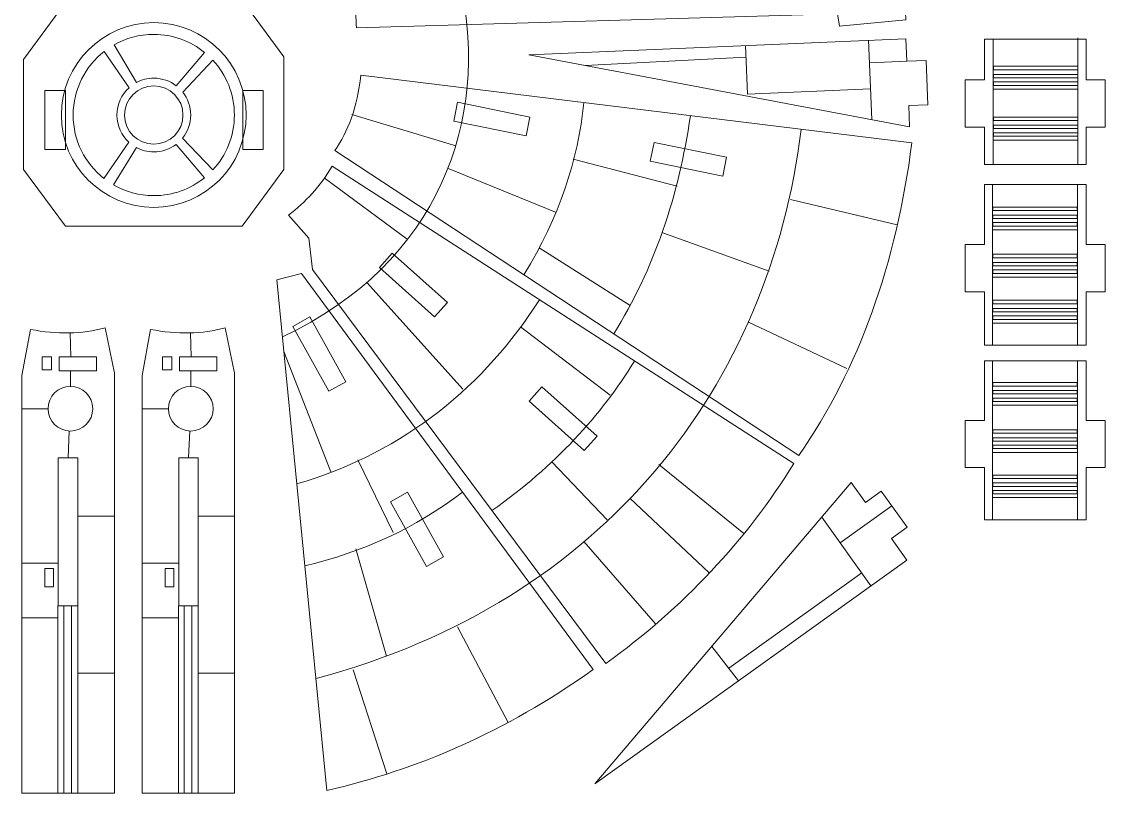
# Model space of a CAD drawing. Header units: millimetres. Extents: x -90 to 387, y 0 to 275.
# Drawn here: x 199.3 to 385.5, y 1.5 to 134 of the extents above; entities that cross this region are included whole.
import ezdxf

# ---------------------------------------------------------------- set-up
doc = ezdxf.new("R2010")
doc.units = ezdxf.units.MM
doc.layers.add('Layer 1', color=7, linetype='Continuous')

msp = doc.modelspace()

# ---------------------------------------------------------------- linework, layer by layer
at = {"layer": 'Layer 1', "color": 240, "lineweight": 20}
for points in [[(203.29, 112.06), (206.81, 112.06), (206.81, 122.17), (203.29, 122.17), (203.29, 112.06)], [(237.27, 112.06), (240.79, 112.06), (240.79, 122.17), (237.27, 122.17), (237.27, 112.06)], [(205.58, 33.66), (208.92, 33.66), (208.92, 59.1), (205.58, 59.1), (205.58, 33.66)], [(226.27, 33.66), (229.61, 33.66), (229.61, 59.1), (226.27, 59.1), (226.27, 33.66)]]:
    msp.add_lwpolyline(points, close=True, dxfattribs=at)
at = {"layer": 'Layer 1', "color": 114, "lineweight": 20}
for points in [[(202.81, 74.23), (204.4, 74.23), (204.4, 76.43), (202.81, 76.43), (202.81, 74.23)], [(205.73, 74.05), (212.16, 74.05), (212.16, 76.43), (205.73, 76.43), (205.73, 74.05)], [(223.49, 74.23), (225.08, 74.23), (225.08, 76.43), (223.49, 76.43), (223.49, 74.23)], [(226.41, 74.05), (232.84, 74.05), (232.84, 76.43), (226.41, 76.43), (226.41, 74.05)], [(203.25, 36.92), (204.75, 36.92), (204.75, 40.1), (203.25, 40.1), (203.25, 36.92)], [(223.93, 36.92), (225.43, 36.92), (225.43, 40.1), (223.93, 40.1), (223.93, 36.92)]]:
    msp.add_lwpolyline(points, close=True, dxfattribs=at)
for centre in [(207.66, 67.53), (228.34, 67.53)]:
    msp.add_ellipse(centre, major_axis=(0, 3.84), ratio=1, dxfattribs=at)
for points in [[(244.08, 79.88), (298.33, 105.21), (277.77, 180), (225.8, 183.66)], [(344.78, 130.82), (344.78, 130.82), (345.32, 117.2), (345.32, 117.2)], [(366.19, 131.04), (366.19, 131.04), (366.19, 109.5), (366.19, 109.5)], [(380.71, 131.24), (380.71, 131.24), (380.71, 109.5), (380.71, 109.5)], [(323.64, 129.92), (323.64, 129.92), (323.99, 121.58), (323.99, 121.58)], [(323.72, 127.92), (323.72, 127.92), (296.18, 126.49), (296.18, 126.49)], [(351.36, 127.21), (351.36, 127.21), (344.94, 126.96), (344.94, 126.96)], [(323.99, 121.58), (323.99, 121.58), (345.12, 122.47), (345.12, 122.47)], [(380.71, 122.41), (380.71, 122.41), (366.24, 122.41), (366.24, 122.41)], [(285.57, 90.53), (291.7, 100.49), (294.89, 110.34), (295.85, 120.1)], [(256.01, 118.09), (256.01, 118.09), (273.85, 112.69), (273.85, 112.69)], [(301.01, 80.39), (307.91, 91.53), (312.2, 104.07), (314.17, 117.85)], [(249.86, 21.19), (299.54, 34.38), (327.78, 71.75), (333.21, 115.52)], [(380.71, 113.68), (380.71, 113.68), (366.24, 113.68), (366.24, 113.68)], [(294.02, 110.4), (294.02, 110.4), (311.9, 105.77), (311.9, 105.77)], [(272.47, 108.83), (272.47, 108.83), (291.02, 101.31), (291.02, 101.31)], [(251.25, 107.17), (251.25, 107.17), (265.54, 96.66), (265.54, 96.66)], [(366.06, 106.07), (366.06, 78.43), (366.06, 78.43), (366.06, 78.43)], [(380.67, 106.07), (380.67, 78.43), (380.67, 78.43), (380.67, 78.43)], [(331.37, 103.45), (331.37, 103.45), (349.7, 99.1), (349.7, 99.1)], [(309.44, 97.73), (309.44, 97.73), (327.73, 91.14), (327.73, 91.14)], [(380.61, 98.23), (380.61, 98.23), (366.14, 98.23), (366.14, 98.23)], [(288.21, 95.19), (288.21, 95.19), (303.82, 85.24), (303.82, 85.24)], [(380.61, 90.1), (380.61, 90.1), (366.14, 90.1), (366.14, 90.1)], [(258.65, 89.18), (258.65, 89.18), (275.07, 70.87), (275.07, 70.87)], [(246.57, 54.6), (265.62, 60.3), (278.73, 71.58), (288.26, 86.22)], [(324.14, 82.37), (324.14, 82.37), (341.08, 74.41), (341.08, 74.41)], [(380.61, 82.21), (380.61, 82.21), (366.14, 82.21), (366.14, 82.21)], [(207.6, 80.55), (207.6, 80.55), (207.75, 76.43), (207.75, 76.43)], [(228.29, 80.55), (228.29, 80.55), (228.43, 76.43), (228.43, 76.43)], [(285, 81.61), (285, 81.61), (300.41, 69.84), (300.41, 69.84)], [(244.33, 77.36), (244.33, 77.36), (252.39, 56.69), (252.39, 56.69)], [(280.08, 50.03), (290.98, 57.74), (298.82, 66.4), (304.57, 75.72)], [(366.06, 75.74), (366.06, 48.53), (366.06, 48.53), (366.06, 48.53)], [(380.67, 75.74), (380.67, 48.53), (380.67, 48.53), (380.67, 48.53)], [(207.66, 74.05), (207.66, 74.05), (207.66, 71.36), (207.66, 71.36)], [(228.34, 74.05), (228.34, 74.05), (228.34, 71.36), (228.34, 71.36)], [(199.28, 67.53), (199.28, 67.53), (203.82, 67.53), (203.82, 67.53)], [(219.97, 67.53), (219.97, 67.53), (224.51, 67.53), (224.51, 67.53)], [(380.61, 68.13), (380.61, 68.13), (366.14, 68.13), (366.14, 68.13)], [(207.47, 63.74), (207.47, 63.74), (207.25, 59.1), (207.25, 59.1)], [(228.16, 63.74), (228.16, 63.74), (227.94, 59.1), (227.94, 59.1)], [(380.61, 60.02), (380.61, 60.02), (366.14, 60.02), (366.14, 60.02)], [(257.04, 58.76), (257.04, 58.76), (263.1, 46.27), (263.1, 46.27)], [(290.38, 58.4), (290.38, 58.4), (299.9, 48.44), (299.9, 48.44)], [(308.75, 57.94), (308.75, 57.94), (323.38, 46.07), (323.38, 46.07)], [(247.96, 40.53), (257.82, 42.9), (266.9, 46.99), (275.02, 53.21)], [(380.61, 52.25), (380.61, 52.25), (366.14, 52.25), (366.14, 52.25)], [(303.83, 52.11), (303.83, 52.11), (317.35, 39.38), (317.35, 39.38)], [(348.77, 50.83), (348.77, 50.83), (339.91, 44.47), (339.91, 44.47)], [(215.18, 49.09), (215.18, 49.09), (208.92, 49.09), (208.92, 49.09)], [(235.87, 49.09), (235.87, 49.09), (229.61, 49.09), (229.61, 49.09)], [(336.73, 48.9), (336.73, 48.9), (345.19, 37.1), (345.19, 37.1)], [(295.84, 44.74), (295.84, 44.74), (308.17, 30.55), (308.17, 30.55)], [(256.68, 43.46), (256.68, 43.46), (261.98, 25.03), (261.98, 25.03)], [(205.58, 40.98), (205.58, 40.98), (199.28, 40.98), (199.28, 40.98)], [(226.27, 40.98), (226.27, 40.98), (219.97, 40.98), (219.97, 40.98)], [(320.78, 22.94), (320.78, 22.94), (343.61, 39.31), (343.61, 39.31)], [(205.52, 33.66), (205.52, 33.66), (205.52, 1.46), (205.52, 1.46)], [(206.52, 33.66), (206.52, 33.66), (206.52, 1.46), (206.52, 1.46)], [(207.82, 33.66), (207.82, 33.66), (207.82, 1.46), (207.82, 1.46)], [(208.92, 33.66), (208.92, 33.66), (208.92, 1.46), (208.92, 1.46)], [(226.21, 33.66), (226.21, 33.66), (226.21, 1.46), (226.21, 1.46)], [(227.21, 33.66), (227.21, 33.66), (227.21, 1.46), (227.21, 1.46)], [(228.51, 33.66), (228.51, 33.66), (228.51, 1.46), (228.51, 1.46)], [(229.61, 33.66), (229.61, 33.66), (229.61, 1.46), (229.61, 1.46)], [(199.28, 31.63), (199.28, 31.63), (205.58, 31.63), (205.58, 31.63)], [(219.97, 31.63), (219.97, 31.63), (226.27, 31.63), (226.27, 31.63)], [(274.15, 30.04), (274.15, 30.04), (282.88, 13.64), (282.88, 13.64)], [(317.85, 26.71), (317.85, 26.71), (322.44, 20.79), (322.44, 20.79)], [(256.25, 22.68), (256.25, 22.68), (262.04, 4.79), (262.04, 4.79)], [(215.18, 22.11), (215.18, 22.11), (208.92, 22.11), (208.92, 22.11)], [(235.87, 22.11), (235.87, 22.11), (229.61, 22.11), (229.61, 22.11)]]:
    msp.add_open_spline(points, degree=3, dxfattribs=at)
at = {"layer": 'Layer 1', "color": 250, "lineweight": 20}
for points, knots in [([(339.81, 133.26), (339.81, 133.26), (339.44, 135.34), (339.44, 135.34), (339.44, 135.34), (339.44, 135.34), (256.82, 132.93), (256.82, 132.93), (256.82, 132.93), (256.63, 136.3), (256.1, 139.66), (255.06, 143.01), (255.06, 143.01), (255.06, 143.01), (343.68, 175.42), (343.68, 175.42), (343.68, 175.42), (348.14, 162.49), (350.95, 148.92), (351.17, 134.32), (351.17, 134.32), (351.17, 134.32), (339.81, 133.26), (339.81, 133.26)], [0, 0, 0, 0, 0.142857, 0.142857, 0.142857, 0.142857, 0.285714, 0.285714, 0.285714, 0.285714, 0.428571, 0.428571, 0.428571, 0.428571, 0.571429, 0.571429, 0.571429, 0.571429, 0.714286, 0.714286, 0.714286, 0.714286, 1, 1, 1, 1]), ([(199.62, 127.52), (199.62, 127.52), (206.65, 137.06), (206.65, 137.06), (206.65, 137.06), (206.65, 137.06), (237.63, 137.06), (237.63, 137.06), (237.63, 137.06), (237.63, 137.06), (244.34, 127.95), (244.34, 127.95), (244.34, 127.95), (244.34, 127.95), (244.34, 108.65), (244.34, 108.65), (244.34, 108.65), (244.34, 108.65), (237.15, 98.9), (237.15, 98.9), (237.15, 98.9), (237.15, 98.9), (206.81, 98.9), (206.81, 98.9), (206.81, 98.9), (206.81, 98.9), (199.62, 108.65), (199.62, 108.65), (199.62, 108.65), (199.62, 108.65), (199.62, 127.52), (199.62, 127.52)], [0, 0, 0, 0, 0.111111, 0.111111, 0.111111, 0.111111, 0.222222, 0.222222, 0.222222, 0.222222, 0.333333, 0.333333, 0.333333, 0.333333, 0.444444, 0.444444, 0.444444, 0.444444, 0.555556, 0.555556, 0.555556, 0.555556, 0.666667, 0.666667, 0.666667, 0.666667, 0.777778, 0.777778, 0.777778, 0.777778, 1, 1, 1, 1]), ([(286.42, 128.34), (286.42, 128.34), (351.2, 131.09), (351.2, 131.09), (351.2, 131.09), (351.2, 131.09), (351.36, 127.21), (351.36, 127.21), (351.36, 127.21), (351.36, 127.21), (354.66, 127.35), (354.66, 127.35), (354.66, 127.35), (354.66, 127.35), (354.99, 119.74), (354.99, 119.74), (354.99, 119.74), (354.99, 119.74), (351.69, 119.6), (351.69, 119.6), (351.69, 119.6), (351.69, 119.6), (351.84, 115.97), (351.84, 115.97), (351.84, 115.97), (351.84, 115.97), (286.42, 128.34), (286.42, 128.34)], [0, 0, 0, 0, 0.125, 0.125, 0.125, 0.125, 0.25, 0.25, 0.25, 0.25, 0.375, 0.375, 0.375, 0.375, 0.5, 0.5, 0.5, 0.5, 0.625, 0.625, 0.625, 0.625, 0.75, 0.75, 0.75, 0.75, 1, 1, 1, 1]), ([(361.4, 124.01), (361.4, 124.01), (361.4, 115.92), (361.4, 115.92), (361.4, 115.92), (361.4, 115.92), (364.7, 115.92), (364.7, 115.92), (364.7, 115.92), (364.7, 115.92), (364.7, 109.5), (364.7, 109.5), (364.7, 109.5), (364.7, 109.5), (382.16, 109.5), (382.16, 109.5), (382.16, 109.5), (382.16, 109.5), (382.16, 115.92), (382.16, 115.92), (382.16, 115.92), (382.16, 115.92), (385.46, 115.92), (385.46, 115.92), (385.46, 115.92), (385.46, 115.92), (385.46, 124.01), (385.46, 124.01), (385.46, 124.01), (385.46, 124.01), (382.16, 124.01), (382.16, 124.01), (382.16, 124.01), (382.16, 124.01), (382.16, 131.04), (382.16, 131.04), (382.16, 131.04), (382.16, 131.04), (364.7, 131.04), (364.7, 131.04), (364.7, 131.04), (364.7, 131.04), (364.7, 124.01), (364.7, 124.01), (364.7, 124.01), (364.7, 124.01), (361.4, 124.01), (361.4, 124.01)], [0, 0, 0, 0, 0.076923, 0.076923, 0.076923, 0.076923, 0.153846, 0.153846, 0.153846, 0.153846, 0.230769, 0.230769, 0.230769, 0.230769, 0.307692, 0.307692, 0.307692, 0.307692, 0.384615, 0.384615, 0.384615, 0.384615, 0.461538, 0.461538, 0.461538, 0.461538, 0.538462, 0.538462, 0.538462, 0.538462, 0.615385, 0.615385, 0.615385, 0.615385, 0.692308, 0.692308, 0.692308, 0.692308, 0.769231, 0.769231, 0.769231, 0.769231, 0.846154, 0.846154, 0.846154, 0.846154, 1, 1, 1, 1]), ([(253.06, 111.86), (255.34, 115.14), (256.98, 119.26), (257.54, 124.81), (257.54, 124.81), (257.54, 124.81), (352.22, 113.18), (352.22, 113.18), (352.22, 113.18), (349.55, 92.43), (343.17, 74.48), (332.82, 59.52), (332.82, 59.52), (332.82, 59.52), (253.06, 111.86), (253.06, 111.86)], [0, 0, 0, 0, 0.2, 0.2, 0.2, 0.2, 0.4, 0.4, 0.4, 0.4, 0.6, 0.6, 0.6, 0.6, 1, 1, 1, 1]), ([(245.13, 100.8), (248.05, 102.99), (250.59, 105.72), (252.62, 109.18), (252.62, 109.18), (252.62, 109.18), (331.94, 58.1), (331.94, 58.1), (331.94, 58.1), (323.76, 44.9), (313.02, 33.44), (299.65, 23.76), (299.65, 23.76), (299.65, 23.76), (249.26, 91.42), (249.26, 91.42), (249.26, 91.42), (249.26, 91.42), (248.63, 96.83), (248.63, 96.83), (248.63, 96.83), (248.63, 96.83), (245.13, 100.8), (245.13, 100.8)], [0, 0, 0, 0, 0.142857, 0.142857, 0.142857, 0.142857, 0.285714, 0.285714, 0.285714, 0.285714, 0.428571, 0.428571, 0.428571, 0.428571, 0.571429, 0.571429, 0.571429, 0.571429, 0.714286, 0.714286, 0.714286, 0.714286, 1, 1, 1, 1]), ([(364.7, 106.07), (364.7, 106.07), (364.7, 95.72), (364.7, 95.72), (364.7, 95.72), (364.7, 95.72), (361.4, 95.72), (361.4, 95.72), (361.4, 95.72), (361.4, 95.72), (361.4, 87.63), (361.4, 87.63), (361.4, 87.63), (361.4, 87.63), (364.7, 87.63), (364.7, 87.63), (364.7, 87.63), (364.7, 87.63), (364.7, 78.43), (364.7, 78.43), (364.7, 78.43), (364.7, 78.43), (382.16, 78.43), (382.16, 78.43), (382.16, 78.43), (382.16, 78.43), (382.16, 87.63), (382.16, 87.63), (382.16, 87.63), (382.16, 87.63), (385.46, 87.63), (385.46, 87.63), (385.46, 87.63), (385.46, 87.63), (385.46, 95.72), (385.46, 95.72), (385.46, 95.72), (385.46, 95.72), (382.16, 95.72), (382.16, 95.72), (382.16, 95.72), (382.16, 95.72), (382.16, 106.07), (382.16, 106.07), (382.16, 106.07), (382.16, 106.07), (364.7, 106.07), (364.7, 106.07)], [0, 0, 0, 0, 0.076923, 0.076923, 0.076923, 0.076923, 0.153846, 0.153846, 0.153846, 0.153846, 0.230769, 0.230769, 0.230769, 0.230769, 0.307692, 0.307692, 0.307692, 0.307692, 0.384615, 0.384615, 0.384615, 0.384615, 0.461538, 0.461538, 0.461538, 0.461538, 0.538462, 0.538462, 0.538462, 0.538462, 0.615385, 0.615385, 0.615385, 0.615385, 0.692308, 0.692308, 0.692308, 0.692308, 0.769231, 0.769231, 0.769231, 0.769231, 0.846154, 0.846154, 0.846154, 0.846154, 1, 1, 1, 1]), ([(243.11, 89.68), (243.11, 89.68), (251.7, 1.92), (251.7, 1.92), (251.7, 1.92), (267.29, 5.6), (282.15, 11.79), (297.45, 22.74), (297.45, 22.74), (297.45, 22.74), (247.38, 90.77), (247.38, 90.77), (247.38, 90.77), (247.38, 90.77), (243.11, 89.68), (243.11, 89.68)], [0, 0, 0, 0, 0.2, 0.2, 0.2, 0.2, 0.4, 0.4, 0.4, 0.4, 0.6, 0.6, 0.6, 0.6, 1, 1, 1, 1]), ([(200.79, 81.16), (205.35, 80.25), (209.63, 80.34), (213.63, 81.45), (213.63, 81.45), (213.63, 81.45), (215.23, 73.66), (215.23, 73.66), (215.23, 73.66), (215.23, 73.66), (215.23, 1.46), (215.23, 1.46), (215.23, 1.46), (215.23, 1.46), (199.33, 1.46), (199.33, 1.46), (199.33, 1.46), (199.33, 1.46), (199.33, 73.25), (199.33, 73.25), (199.33, 73.25), (199.33, 73.25), (200.79, 81.16), (200.79, 81.16)], [0, 0, 0, 0, 0.142857, 0.142857, 0.142857, 0.142857, 0.285714, 0.285714, 0.285714, 0.285714, 0.428571, 0.428571, 0.428571, 0.428571, 0.571429, 0.571429, 0.571429, 0.571429, 0.714286, 0.714286, 0.714286, 0.714286, 1, 1, 1, 1]), ([(221.43, 81.16), (225.99, 80.25), (230.27, 80.34), (234.27, 81.45), (234.27, 81.45), (234.27, 81.45), (235.87, 73.66), (235.87, 73.66), (235.87, 73.66), (235.87, 73.66), (235.87, 1.46), (235.87, 1.46), (235.87, 1.46), (235.87, 1.46), (219.97, 1.46), (219.97, 1.46), (219.97, 1.46), (219.97, 1.46), (219.97, 73.25), (219.97, 73.25), (219.97, 73.25), (219.97, 73.25), (221.43, 81.16), (221.43, 81.16)], [0, 0, 0, 0, 0.142857, 0.142857, 0.142857, 0.142857, 0.285714, 0.285714, 0.285714, 0.285714, 0.428571, 0.428571, 0.428571, 0.428571, 0.571429, 0.571429, 0.571429, 0.571429, 0.714286, 0.714286, 0.714286, 0.714286, 1, 1, 1, 1]), ([(364.7, 75.74), (364.7, 75.74), (364.7, 65.5), (364.7, 65.5), (364.7, 65.5), (364.7, 65.5), (361.4, 65.5), (361.4, 65.5), (361.4, 65.5), (361.4, 65.5), (361.4, 57.41), (361.4, 57.41), (361.4, 57.41), (361.4, 57.41), (364.7, 57.41), (364.7, 57.41), (364.7, 57.41), (364.7, 57.41), (364.7, 48.47), (364.7, 48.47), (364.7, 48.47), (364.7, 48.47), (382.16, 48.47), (382.16, 48.47), (382.16, 48.47), (382.16, 48.47), (382.16, 57.41), (382.16, 57.41), (382.16, 57.41), (382.16, 57.41), (385.46, 57.41), (385.46, 57.41), (385.46, 57.41), (385.46, 57.41), (385.46, 65.5), (385.46, 65.5), (385.46, 65.5), (385.46, 65.5), (382.16, 65.5), (382.16, 65.5), (382.16, 65.5), (382.16, 65.5), (382.16, 75.74), (382.16, 75.74), (382.16, 75.74), (382.16, 75.74), (364.7, 75.74), (364.7, 75.74)], [0, 0, 0, 0, 0.076923, 0.076923, 0.076923, 0.076923, 0.153846, 0.153846, 0.153846, 0.153846, 0.230769, 0.230769, 0.230769, 0.230769, 0.307692, 0.307692, 0.307692, 0.307692, 0.384615, 0.384615, 0.384615, 0.384615, 0.461538, 0.461538, 0.461538, 0.461538, 0.538462, 0.538462, 0.538462, 0.538462, 0.615385, 0.615385, 0.615385, 0.615385, 0.692308, 0.692308, 0.692308, 0.692308, 0.769231, 0.769231, 0.769231, 0.769231, 0.846154, 0.846154, 0.846154, 0.846154, 1, 1, 1, 1]), ([(297.76, 3.1), (297.76, 3.1), (341.81, 54.87), (341.81, 54.87), (341.81, 54.87), (341.81, 54.87), (344.28, 51.43), (344.28, 51.43), (344.28, 51.43), (344.28, 51.43), (346.96, 53.35), (346.96, 53.35), (346.96, 53.35), (346.96, 53.35), (351.4, 47.16), (351.4, 47.16), (351.4, 47.16), (351.4, 47.16), (348.72, 45.24), (348.72, 45.24), (348.72, 45.24), (348.72, 45.24), (351.37, 41.53), (351.37, 41.53), (351.37, 41.53), (351.37, 41.53), (297.76, 3.1), (297.76, 3.1)], [0, 0, 0, 0, 0.125, 0.125, 0.125, 0.125, 0.25, 0.25, 0.25, 0.25, 0.375, 0.375, 0.375, 0.375, 0.5, 0.5, 0.5, 0.5, 0.625, 0.625, 0.625, 0.625, 0.75, 0.75, 0.75, 0.75, 1, 1, 1, 1])]:
    msp.add_open_spline(points, degree=3, knots=knots, dxfattribs=at)
at = {"layer": 'Layer 1', "color": 114, "lineweight": 20}
for points, knots in [([(221.98, 102.11), (230.75, 102.11), (237.85, 109.21), (237.85, 117.98), (237.85, 117.98), (237.85, 126.74), (230.75, 133.85), (221.98, 133.85), (221.98, 133.85), (213.22, 133.85), (206.11, 126.74), (206.11, 117.98), (206.11, 117.98), (206.11, 109.21), (213.22, 102.11), (221.98, 102.11)], [0, 0, 0, 0, 0.2, 0.2, 0.2, 0.2, 0.4, 0.4, 0.4, 0.4, 0.6, 0.6, 0.6, 0.6, 1, 1, 1, 1]), ([(230.71, 128.73), (230.71, 128.73), (225.85, 122.99), (225.85, 122.99), (225.85, 122.99), (224.78, 123.82), (223.44, 124.31), (221.98, 124.31), (221.98, 124.31), (220.91, 124.31), (219.9, 124.05), (219.01, 123.58), (219.01, 123.58), (219.01, 123.58), (215.15, 130.03), (215.15, 130.03), (215.15, 130.03), (217.17, 131.18), (219.5, 131.83), (221.98, 131.83), (221.98, 131.83), (225.29, 131.83), (228.33, 130.67), (230.71, 128.73)], [0, 0, 0, 0, 0.142857, 0.142857, 0.142857, 0.142857, 0.285714, 0.285714, 0.285714, 0.285714, 0.428571, 0.428571, 0.428571, 0.428571, 0.571429, 0.571429, 0.571429, 0.571429, 0.714286, 0.714286, 0.714286, 0.714286, 1, 1, 1, 1]), ([(213.47, 128.91), (213.47, 128.91), (217.74, 122.68), (217.74, 122.68), (217.74, 122.68), (216.46, 121.53), (215.65, 119.85), (215.65, 117.98), (215.65, 117.98), (215.65, 116.13), (216.44, 114.47), (217.7, 113.31), (217.7, 113.31), (217.7, 113.31), (213.4, 107.1), (213.4, 107.1), (213.4, 107.1), (210.19, 109.64), (208.13, 113.57), (208.13, 117.98), (208.13, 117.98), (208.13, 122.42), (210.22, 126.38), (213.47, 128.91)], [0, 0, 0, 0, 0.142857, 0.142857, 0.142857, 0.142857, 0.285714, 0.285714, 0.285714, 0.285714, 0.428571, 0.428571, 0.428571, 0.428571, 0.571429, 0.571429, 0.571429, 0.571429, 0.714286, 0.714286, 0.714286, 0.714286, 1, 1, 1, 1]), ([(232.12, 108.54), (232.12, 108.54), (226.93, 114.02), (226.93, 114.02), (226.93, 114.02), (227.8, 115.1), (228.32, 116.48), (228.32, 117.98), (228.32, 117.98), (228.32, 119.46), (227.81, 120.83), (226.95, 121.91), (226.95, 121.91), (226.95, 121.91), (232.15, 127.39), (232.15, 127.39), (232.15, 127.39), (234.44, 124.92), (235.83, 121.61), (235.83, 117.98), (235.83, 117.98), (235.83, 114.33), (234.42, 111.01), (232.12, 108.54)], [0, 0, 0, 0, 0.142857, 0.142857, 0.142857, 0.142857, 0.285714, 0.285714, 0.285714, 0.285714, 0.428571, 0.428571, 0.428571, 0.428571, 0.571429, 0.571429, 0.571429, 0.571429, 0.714286, 0.714286, 0.714286, 0.714286, 1, 1, 1, 1]), ([(366.24, 126.36), (366.24, 126.36), (366.24, 125.77), (366.24, 125.77), (366.24, 125.77), (366.24, 125.77), (380.71, 125.77), (380.71, 125.77), (380.71, 125.77), (380.71, 125.77), (380.71, 126.36), (380.71, 126.36), (380.71, 126.36), (380.71, 126.36), (366.24, 126.36), (366.24, 126.36)], [0, 0, 0, 0, 0.2, 0.2, 0.2, 0.2, 0.4, 0.4, 0.4, 0.4, 0.6, 0.6, 0.6, 0.6, 1, 1, 1, 1]), ([(366.24, 124.97), (366.24, 124.97), (366.24, 124.38), (366.24, 124.38), (366.24, 124.38), (366.24, 124.38), (380.71, 124.38), (380.71, 124.38), (380.71, 124.38), (380.71, 124.38), (380.71, 124.97), (380.71, 124.97), (380.71, 124.97), (380.71, 124.97), (366.24, 124.97), (366.24, 124.97)], [0, 0, 0, 0, 0.2, 0.2, 0.2, 0.2, 0.4, 0.4, 0.4, 0.4, 0.6, 0.6, 0.6, 0.6, 1, 1, 1, 1]), ([(221.98, 112.96), (224.75, 112.96), (227, 115.21), (227, 117.98), (227, 117.98), (227, 120.75), (224.75, 123), (221.98, 123), (221.98, 123), (219.21, 123), (216.96, 120.75), (216.96, 117.98), (216.96, 117.98), (216.96, 115.21), (219.21, 112.96), (221.98, 112.96)], [0, 0, 0, 0, 0.2, 0.2, 0.2, 0.2, 0.4, 0.4, 0.4, 0.4, 0.6, 0.6, 0.6, 0.6, 1, 1, 1, 1]), ([(366.24, 123.68), (366.24, 123.68), (366.24, 123.08), (366.24, 123.08), (366.24, 123.08), (366.24, 123.08), (380.71, 123.08), (380.71, 123.08), (380.71, 123.08), (380.71, 123.08), (380.71, 123.68), (380.71, 123.68), (380.71, 123.68), (380.71, 123.68), (366.24, 123.68), (366.24, 123.68)], [0, 0, 0, 0, 0.2, 0.2, 0.2, 0.2, 0.4, 0.4, 0.4, 0.4, 0.6, 0.6, 0.6, 0.6, 1, 1, 1, 1]), ([(366.24, 117.63), (366.24, 117.63), (366.24, 117.04), (366.24, 117.04), (366.24, 117.04), (366.24, 117.04), (380.71, 117.04), (380.71, 117.04), (380.71, 117.04), (380.71, 117.04), (380.71, 117.63), (380.71, 117.63), (380.71, 117.63), (380.71, 117.63), (366.24, 117.63), (366.24, 117.63)], [0, 0, 0, 0, 0.2, 0.2, 0.2, 0.2, 0.4, 0.4, 0.4, 0.4, 0.6, 0.6, 0.6, 0.6, 1, 1, 1, 1]), ([(366.24, 116.24), (366.24, 116.24), (366.24, 115.64), (366.24, 115.64), (366.24, 115.64), (366.24, 115.64), (380.71, 115.64), (380.71, 115.64), (380.71, 115.64), (380.71, 115.64), (380.71, 116.24), (380.71, 116.24), (380.71, 116.24), (380.71, 116.24), (366.24, 116.24), (366.24, 116.24)], [0, 0, 0, 0, 0.2, 0.2, 0.2, 0.2, 0.4, 0.4, 0.4, 0.4, 0.6, 0.6, 0.6, 0.6, 1, 1, 1, 1]), ([(366.24, 114.94), (366.24, 114.94), (366.24, 114.35), (366.24, 114.35), (366.24, 114.35), (366.24, 114.35), (380.71, 114.35), (380.71, 114.35), (380.71, 114.35), (380.71, 114.35), (380.71, 114.94), (380.71, 114.94), (380.71, 114.94), (380.71, 114.94), (366.24, 114.94), (366.24, 114.94)], [0, 0, 0, 0, 0.2, 0.2, 0.2, 0.2, 0.4, 0.4, 0.4, 0.4, 0.6, 0.6, 0.6, 0.6, 1, 1, 1, 1]), ([(221.98, 111.64), (223.42, 111.64), (224.74, 112.12), (225.81, 112.93), (225.81, 112.93), (225.81, 112.93), (230.67, 107.19), (230.67, 107.19), (230.67, 107.19), (228.29, 105.27), (225.27, 104.13), (221.98, 104.13), (221.98, 104.13), (219.46, 104.13), (217.09, 104.8), (215.05, 105.98), (215.05, 105.98), (215.05, 105.98), (218.99, 112.4), (218.99, 112.4), (218.99, 112.4), (219.88, 111.92), (220.9, 111.64), (221.98, 111.64)], [0, 0, 0, 0, 0.142857, 0.142857, 0.142857, 0.142857, 0.285714, 0.285714, 0.285714, 0.285714, 0.428571, 0.428571, 0.428571, 0.428571, 0.571429, 0.571429, 0.571429, 0.571429, 0.714286, 0.714286, 0.714286, 0.714286, 1, 1, 1, 1]), ([(366.14, 102.18), (366.14, 102.18), (366.14, 101.59), (366.14, 101.59), (366.14, 101.59), (366.14, 101.59), (380.61, 101.59), (380.61, 101.59), (380.61, 101.59), (380.61, 101.59), (380.61, 102.18), (380.61, 102.18), (380.61, 102.18), (380.61, 102.18), (366.14, 102.18), (366.14, 102.18)], [0, 0, 0, 0, 0.2, 0.2, 0.2, 0.2, 0.4, 0.4, 0.4, 0.4, 0.6, 0.6, 0.6, 0.6, 1, 1, 1, 1]), ([(366.14, 100.79), (366.14, 100.79), (366.14, 100.2), (366.14, 100.2), (366.14, 100.2), (366.14, 100.2), (380.61, 100.2), (380.61, 100.2), (380.61, 100.2), (380.61, 100.2), (380.61, 100.79), (380.61, 100.79), (380.61, 100.79), (380.61, 100.79), (366.14, 100.79), (366.14, 100.79)], [0, 0, 0, 0, 0.2, 0.2, 0.2, 0.2, 0.4, 0.4, 0.4, 0.4, 0.6, 0.6, 0.6, 0.6, 1, 1, 1, 1]), ([(366.14, 99.5), (366.14, 99.5), (366.14, 98.9), (366.14, 98.9), (366.14, 98.9), (366.14, 98.9), (380.61, 98.9), (380.61, 98.9), (380.61, 98.9), (380.61, 98.9), (380.61, 99.5), (380.61, 99.5), (380.61, 99.5), (380.61, 99.5), (366.14, 99.5), (366.14, 99.5)], [0, 0, 0, 0, 0.2, 0.2, 0.2, 0.2, 0.4, 0.4, 0.4, 0.4, 0.6, 0.6, 0.6, 0.6, 1, 1, 1, 1]), ([(366.14, 94.05), (366.14, 94.05), (366.14, 93.46), (366.14, 93.46), (366.14, 93.46), (366.14, 93.46), (380.61, 93.46), (380.61, 93.46), (380.61, 93.46), (380.61, 93.46), (380.61, 94.05), (380.61, 94.05), (380.61, 94.05), (380.61, 94.05), (366.14, 94.05), (366.14, 94.05)], [0, 0, 0, 0, 0.2, 0.2, 0.2, 0.2, 0.4, 0.4, 0.4, 0.4, 0.6, 0.6, 0.6, 0.6, 1, 1, 1, 1]), ([(366.14, 92.66), (366.14, 92.66), (366.14, 92.07), (366.14, 92.07), (366.14, 92.07), (366.14, 92.07), (380.61, 92.07), (380.61, 92.07), (380.61, 92.07), (380.61, 92.07), (380.61, 92.66), (380.61, 92.66), (380.61, 92.66), (380.61, 92.66), (366.14, 92.66), (366.14, 92.66)], [0, 0, 0, 0, 0.2, 0.2, 0.2, 0.2, 0.4, 0.4, 0.4, 0.4, 0.6, 0.6, 0.6, 0.6, 1, 1, 1, 1]), ([(366.14, 91.37), (366.14, 91.37), (366.14, 90.78), (366.14, 90.78), (366.14, 90.78), (366.14, 90.78), (380.61, 90.78), (380.61, 90.78), (380.61, 90.78), (380.61, 90.78), (380.61, 91.37), (380.61, 91.37), (380.61, 91.37), (380.61, 91.37), (366.14, 91.37), (366.14, 91.37)], [0, 0, 0, 0, 0.2, 0.2, 0.2, 0.2, 0.4, 0.4, 0.4, 0.4, 0.6, 0.6, 0.6, 0.6, 1, 1, 1, 1]), ([(366.14, 86.16), (366.14, 86.16), (366.14, 85.57), (366.14, 85.57), (366.14, 85.57), (366.14, 85.57), (380.61, 85.57), (380.61, 85.57), (380.61, 85.57), (380.61, 85.57), (380.61, 86.16), (380.61, 86.16), (380.61, 86.16), (380.61, 86.16), (366.14, 86.16), (366.14, 86.16)], [0, 0, 0, 0, 0.2, 0.2, 0.2, 0.2, 0.4, 0.4, 0.4, 0.4, 0.6, 0.6, 0.6, 0.6, 1, 1, 1, 1]), ([(366.14, 84.76), (366.14, 84.76), (366.14, 84.17), (366.14, 84.17), (366.14, 84.17), (366.14, 84.17), (380.61, 84.17), (380.61, 84.17), (380.61, 84.17), (380.61, 84.17), (380.61, 84.76), (380.61, 84.76), (380.61, 84.76), (380.61, 84.76), (366.14, 84.76), (366.14, 84.76)], [0, 0, 0, 0, 0.2, 0.2, 0.2, 0.2, 0.4, 0.4, 0.4, 0.4, 0.6, 0.6, 0.6, 0.6, 1, 1, 1, 1]), ([(366.14, 83.47), (366.14, 83.47), (366.14, 82.88), (366.14, 82.88), (366.14, 82.88), (366.14, 82.88), (380.61, 82.88), (380.61, 82.88), (380.61, 82.88), (380.61, 82.88), (380.61, 83.47), (380.61, 83.47), (380.61, 83.47), (380.61, 83.47), (366.14, 83.47), (366.14, 83.47)], [0, 0, 0, 0, 0.2, 0.2, 0.2, 0.2, 0.4, 0.4, 0.4, 0.4, 0.6, 0.6, 0.6, 0.6, 1, 1, 1, 1]), ([(366.14, 72.02), (366.14, 72.02), (366.14, 71.43), (366.14, 71.43), (366.14, 71.43), (366.14, 71.43), (380.61, 71.43), (380.61, 71.43), (380.61, 71.43), (380.61, 71.43), (380.61, 72.02), (380.61, 72.02), (380.61, 72.02), (380.61, 72.02), (366.14, 72.02), (366.14, 72.02)], [0, 0, 0, 0, 0.2, 0.2, 0.2, 0.2, 0.4, 0.4, 0.4, 0.4, 0.6, 0.6, 0.6, 0.6, 1, 1, 1, 1]), ([(366.14, 70.64), (366.14, 70.64), (366.14, 70.06), (366.14, 70.06), (366.14, 70.06), (366.14, 70.06), (380.61, 70.06), (380.61, 70.06), (380.61, 70.06), (380.61, 70.06), (380.61, 70.64), (380.61, 70.64), (380.61, 70.64), (380.61, 70.64), (366.14, 70.64), (366.14, 70.64)], [0, 0, 0, 0, 0.2, 0.2, 0.2, 0.2, 0.4, 0.4, 0.4, 0.4, 0.6, 0.6, 0.6, 0.6, 1, 1, 1, 1]), ([(366.14, 69.37), (366.14, 69.37), (366.14, 68.79), (366.14, 68.79), (366.14, 68.79), (366.14, 68.79), (380.61, 68.79), (380.61, 68.79), (380.61, 68.79), (380.61, 68.79), (380.61, 69.37), (380.61, 69.37), (380.61, 69.37), (380.61, 69.37), (366.14, 69.37), (366.14, 69.37)], [0, 0, 0, 0, 0.2, 0.2, 0.2, 0.2, 0.4, 0.4, 0.4, 0.4, 0.6, 0.6, 0.6, 0.6, 1, 1, 1, 1]), ([(366.14, 63.91), (366.14, 63.91), (366.14, 63.33), (366.14, 63.33), (366.14, 63.33), (366.14, 63.33), (380.61, 63.33), (380.61, 63.33), (380.61, 63.33), (380.61, 63.33), (380.61, 63.91), (380.61, 63.91), (380.61, 63.91), (380.61, 63.91), (366.14, 63.91), (366.14, 63.91)], [0, 0, 0, 0, 0.2, 0.2, 0.2, 0.2, 0.4, 0.4, 0.4, 0.4, 0.6, 0.6, 0.6, 0.6, 1, 1, 1, 1]), ([(366.14, 62.54), (366.14, 62.54), (366.14, 61.95), (366.14, 61.95), (366.14, 61.95), (366.14, 61.95), (380.61, 61.95), (380.61, 61.95), (380.61, 61.95), (380.61, 61.95), (380.61, 62.54), (380.61, 62.54), (380.61, 62.54), (380.61, 62.54), (366.14, 62.54), (366.14, 62.54)], [0, 0, 0, 0, 0.2, 0.2, 0.2, 0.2, 0.4, 0.4, 0.4, 0.4, 0.6, 0.6, 0.6, 0.6, 1, 1, 1, 1]), ([(366.14, 61.27), (366.14, 61.27), (366.14, 60.68), (366.14, 60.68), (366.14, 60.68), (366.14, 60.68), (380.61, 60.68), (380.61, 60.68), (380.61, 60.68), (380.61, 60.68), (380.61, 61.27), (380.61, 61.27), (380.61, 61.27), (380.61, 61.27), (366.14, 61.27), (366.14, 61.27)], [0, 0, 0, 0, 0.2, 0.2, 0.2, 0.2, 0.4, 0.4, 0.4, 0.4, 0.6, 0.6, 0.6, 0.6, 1, 1, 1, 1]), ([(366.14, 56.14), (366.14, 56.14), (366.14, 55.56), (366.14, 55.56), (366.14, 55.56), (366.14, 55.56), (380.61, 55.56), (380.61, 55.56), (380.61, 55.56), (380.61, 55.56), (380.61, 56.14), (380.61, 56.14), (380.61, 56.14), (380.61, 56.14), (366.14, 56.14), (366.14, 56.14)], [0, 0, 0, 0, 0.2, 0.2, 0.2, 0.2, 0.4, 0.4, 0.4, 0.4, 0.6, 0.6, 0.6, 0.6, 1, 1, 1, 1]), ([(366.14, 54.77), (366.14, 54.77), (366.14, 54.18), (366.14, 54.18), (366.14, 54.18), (366.14, 54.18), (380.61, 54.18), (380.61, 54.18), (380.61, 54.18), (380.61, 54.18), (380.61, 54.77), (380.61, 54.77), (380.61, 54.77), (380.61, 54.77), (366.14, 54.77), (366.14, 54.77)], [0, 0, 0, 0, 0.2, 0.2, 0.2, 0.2, 0.4, 0.4, 0.4, 0.4, 0.6, 0.6, 0.6, 0.6, 1, 1, 1, 1]), ([(366.14, 53.49), (366.14, 53.49), (366.14, 52.91), (366.14, 52.91), (366.14, 52.91), (366.14, 52.91), (380.61, 52.91), (380.61, 52.91), (380.61, 52.91), (380.61, 52.91), (380.61, 53.49), (380.61, 53.49), (380.61, 53.49), (380.61, 53.49), (366.14, 53.49), (366.14, 53.49)], [0, 0, 0, 0, 0.2, 0.2, 0.2, 0.2, 0.4, 0.4, 0.4, 0.4, 0.6, 0.6, 0.6, 0.6, 1, 1, 1, 1])]:
    msp.add_open_spline(points, degree=3, knots=knots, dxfattribs=at)
at = {"layer": 'Layer 1', "color": 240, "lineweight": 20}
for points in [[(273.51, 116.92), (273.51, 116.92), (274.17, 120.17), (274.17, 120.17), (274.17, 120.17), (274.17, 120.17), (286.61, 117.63), (286.61, 117.63), (286.61, 117.63), (286.61, 117.63), (285.95, 114.38), (285.95, 114.38), (285.95, 114.38), (285.95, 114.38), (273.51, 116.92), (273.51, 116.92)], [(307.28, 110.03), (307.28, 110.03), (307.94, 113.28), (307.94, 113.28), (307.94, 113.28), (307.94, 113.28), (320.39, 110.75), (320.39, 110.75), (320.39, 110.75), (320.39, 110.75), (319.72, 107.5), (319.72, 107.5), (319.72, 107.5), (319.72, 107.5), (307.28, 110.03), (307.28, 110.03)], [(260.74, 91.79), (260.74, 91.79), (262.95, 94.26), (262.95, 94.26), (262.95, 94.26), (262.95, 94.26), (272.43, 85.79), (272.43, 85.79), (272.43, 85.79), (272.43, 85.79), (270.22, 83.32), (270.22, 83.32), (270.22, 83.32), (270.22, 83.32), (260.74, 91.79), (260.74, 91.79)], [(245.86, 81.67), (245.86, 81.67), (248.78, 83.29), (248.78, 83.29), (248.78, 83.29), (248.78, 83.29), (254.98, 72.17), (254.98, 72.17), (254.98, 72.17), (254.98, 72.17), (252.07, 70.55), (252.07, 70.55), (252.07, 70.55), (252.07, 70.55), (245.86, 81.67), (245.86, 81.67)], [(286.45, 68.81), (286.45, 68.81), (288.66, 71.28), (288.66, 71.28), (288.66, 71.28), (288.66, 71.28), (298.14, 62.82), (298.14, 62.82), (298.14, 62.82), (298.14, 62.82), (295.93, 60.34), (295.93, 60.34), (295.93, 60.34), (295.93, 60.34), (286.45, 68.81), (286.45, 68.81)], [(262.66, 51.55), (262.66, 51.55), (265.57, 53.18), (265.57, 53.18), (265.57, 53.18), (265.57, 53.18), (271.78, 42.06), (271.78, 42.06), (271.78, 42.06), (271.78, 42.06), (268.86, 40.43), (268.86, 40.43), (268.86, 40.43), (268.86, 40.43), (262.66, 51.55), (262.66, 51.55)]]:
    msp.add_open_spline(points, degree=3, knots=[0, 0, 0, 0, 0.2, 0.2, 0.2, 0.2, 0.4, 0.4, 0.4, 0.4, 0.6, 0.6, 0.6, 0.6, 1, 1, 1, 1], dxfattribs=at)

doc.saveas('drawing.dxf')
